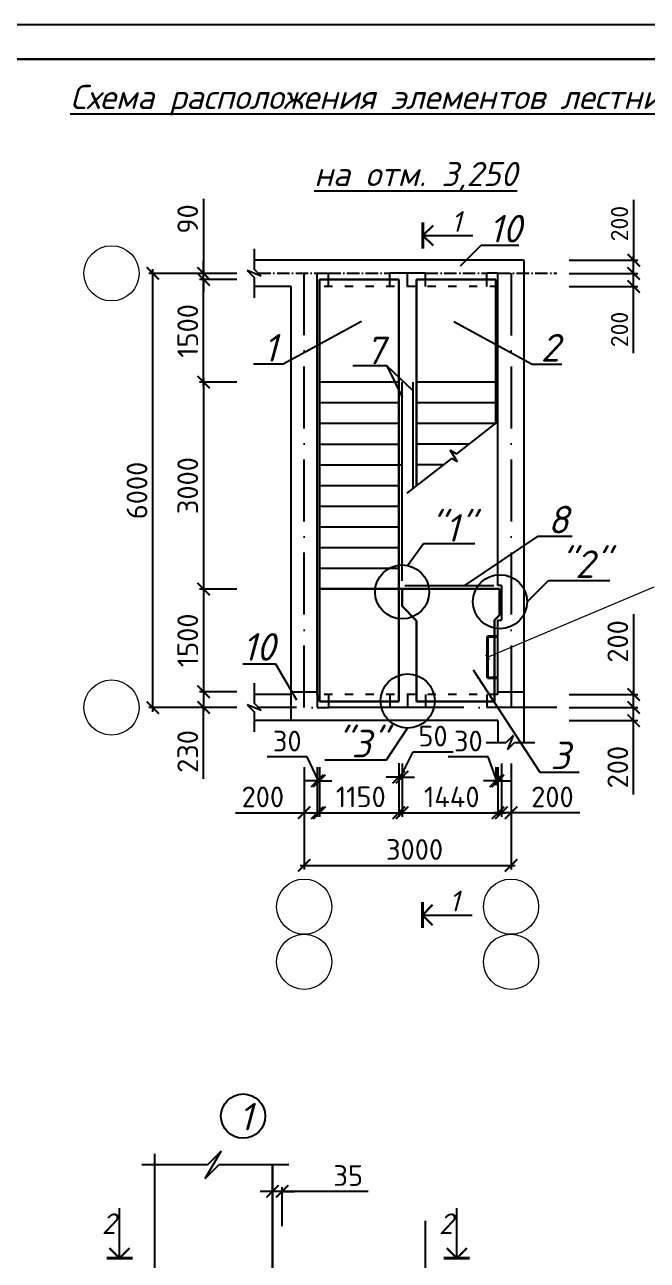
# Model space of a CAD drawing. Header units: millimetres. Extents: x 572274 to 2241483, y -888675 to -304135.
# Drawn here: x 1738023 to 1747051, y -633734 to -615807 of the extents above; entities that cross this region are included whole.
import ezdxf

# ---------------------------------------------------------------- set-up
doc = ezdxf.new("R2010")
doc.units = ezdxf.units.MM
doc.linetypes.add('ACAD_ISO03W100', pattern=[30, 12, -18])
doc.linetypes.add('ACAD_ISO10W100', pattern=[18, 12, -3, 0, -3])
doc.layers.add('Размер', color=150, linetype='Continuous', lineweight=5)
doc.styles.get("Standard").update_dxf_attribs({"font": 'isocpeur.ttf'})
doc.dimstyles.new('Copy(2) of ISO-25', dxfattribs={"dimtxt": 300, "dimasz": 180, "dimexe": 60, "dimexo": 0, "dimgap": 80, "dimtad": 1, "dimtxsty": 'Standard', "dimblk": 'ARCHTICK', "dimcen": 150, "dimdle": 60, "dimazin": 0, "dimtfac": 1, "dimtmove": 0, "dimatfit": 3, "dimfxl": 60, "dimarcsym": 0})

# ---------------------------------------------------------------- blocks, each defined once
blk = doc.blocks.new('_ArchTick')
at = {"color": 0, "linetype": 'ByBlock', "const_width": 0.15}
blk.add_lwpolyline([(-0.5, -0.5), (0.5, 0.5)], dxfattribs=at)
blk = doc.blocks.new('*D703')
at = {"layer": 'Defpoints', "color": 0, "lineweight": 25, "ltscale": 2.5, "transparency": 16777216}
for p in [(1745076, -626525), (1742076, -627241), (1745076, -628004)]:
    blk.add_point(p, dxfattribs=at)
at = {"layer": 'Размер', "color": 0, "lineweight": -2, "ltscale": 2.5, "transparency": 16777216}
for p, q in [((1745076, -626525), (1745076, -628064)), ((1742076, -627241), (1742076, -628064)), ((1742016, -628004), (1745136, -628004))]:
    blk.add_line(p, q, dxfattribs=at)
at = {"layer": 'Размер', "color": 0, "lineweight": -2, "ltscale": 2.5, "transparency": 16777216, "xscale": 180, "yscale": 180, "zscale": 180, "rotation": 180}
blk.add_blockref('_ArchTick', (1742076, -628004), dxfattribs=at)
at = {"layer": 'Размер', "color": 0, "lineweight": -2, "ltscale": 2.5, "transparency": 16777216, "xscale": 180, "yscale": 180, "zscale": 180}
blk.add_blockref('_ArchTick', (1745076, -628004), dxfattribs=at)
at = {"layer": 'Размер', "color": 0, "lineweight": 0, "ltscale": 2.5, "transparency": 16777216, "insert": (1743676, -627774), "char_height": 300, "attachment_point": 5}
blk.add_mtext('3000', dxfattribs=at)
blk = doc.blocks.new('*D704')
at = {"layer": 'Defpoints', "color": 0, "lineweight": 25, "ltscale": 2.5, "transparency": 16777216}
for p in [(1743496, -626525), (1744936, -626525), (1744936, -627241)]:
    blk.add_point(p, dxfattribs=at)
at = {"layer": 'Размер', "color": 0, "lineweight": -2, "ltscale": 2.5, "transparency": 16777216}
for p, q in [((1743496, -626525), (1743496, -627301)), ((1744936, -626525), (1744936, -627301)), ((1743436, -627241), (1744996, -627241))]:
    blk.add_line(p, q, dxfattribs=at)
at = {"layer": 'Размер', "color": 0, "lineweight": -2, "ltscale": 2.5, "transparency": 16777216, "xscale": 180, "yscale": 180, "zscale": 180, "rotation": 180}
blk.add_blockref('_ArchTick', (1743496, -627241), dxfattribs=at)
at = {"layer": 'Размер', "color": 0, "lineweight": -2, "ltscale": 2.5, "transparency": 16777216, "xscale": 180, "yscale": 180, "zscale": 180}
blk.add_blockref('_ArchTick', (1744936, -627241), dxfattribs=at)
at = {"layer": 'Размер', "color": 0, "lineweight": 0, "ltscale": 2.5, "transparency": 16777216, "insert": (1744216, -627011), "char_height": 300, "attachment_point": 5}
blk.add_mtext('1440', dxfattribs=at)
blk = doc.blocks.new('*D705')
at = {"layer": 'Defpoints', "color": 0, "lineweight": 25, "ltscale": 2.5, "transparency": 16777216}
for p in [(1745918, -619225), (1746854, -619225), (1745918, -619415)]:
    blk.add_point(p, dxfattribs=at)
at = {"layer": 'Размер', "color": 0, "lineweight": -2, "ltscale": 2.5, "transparency": 16777216}
for p, q in [((1746854, -618350), (1746854, -619225)), ((1746854, -619475), (1746854, -619165)), ((1745918, -619225), (1746914, -619225)), ((1745918, -619415), (1746914, -619415))]:
    blk.add_line(p, q, dxfattribs=at)
at = {"layer": 'Размер', "color": 0, "lineweight": -2, "ltscale": 2.5, "transparency": 16777216, "xscale": 180, "yscale": 180, "zscale": 180}
for p, rotation in [((1746854, -619225), 90), ((1746854, -619415), 270)]:
    blk.add_blockref('_ArchTick', p, dxfattribs=dict(at, rotation=rotation))
at = {"layer": 'Размер', "color": 0, "lineweight": 0, "ltscale": 2.5, "transparency": 16777216, "insert": (1746649, -618693), "char_height": 300, "attachment_point": 5, "rotation": 90}
blk.add_mtext('{\\H0.83333x;200}', dxfattribs=at)
blk = doc.blocks.new('*D706')
at = {"layer": 'Defpoints', "color": 0, "lineweight": 25, "ltscale": 2.5, "transparency": 16777216}
for p in [(1745918, -619415), (1746854, -619415), (1745918, -619605)]:
    blk.add_point(p, dxfattribs=at)
at = {"layer": 'Размер', "color": 0, "lineweight": -2, "ltscale": 2.5, "transparency": 16777216}
for p, q in [((1746854, -619665), (1746854, -619355)), ((1745918, -619415), (1746914, -619415)), ((1745918, -619605), (1746914, -619605)), ((1746854, -620572), (1746854, -619605))]:
    blk.add_line(p, q, dxfattribs=at)
at = {"layer": 'Размер', "color": 0, "lineweight": -2, "ltscale": 2.5, "transparency": 16777216, "xscale": 180, "yscale": 180, "zscale": 180}
for p, rotation in [((1746854, -619415), 90), ((1746854, -619605), 270)]:
    blk.add_blockref('_ArchTick', p, dxfattribs=dict(at, rotation=rotation))
at = {"layer": 'Размер', "color": 0, "lineweight": 0, "ltscale": 2.5, "transparency": 16777216, "insert": (1746649, -620229), "char_height": 300, "attachment_point": 5, "rotation": 90}
blk.add_mtext('{\\H0.83333x;200}', dxfattribs=at)
blk = doc.blocks.new('*D707')
at = {"layer": 'Defpoints', "color": 0, "lineweight": 25, "ltscale": 2.5, "transparency": 16777216}
for p in [(1745918, -625715), (1746854, -625715), (1745918, -625905)]:
    blk.add_point(p, dxfattribs=at)
at = {"layer": 'Размер', "color": 0, "lineweight": -2, "ltscale": 2.5, "transparency": 16777216}
for p, q in [((1745918, -625715), (1746914, -625715)), ((1746854, -625965), (1746854, -625655)), ((1745918, -625905), (1746914, -625905)), ((1746854, -626974), (1746854, -625905))]:
    blk.add_line(p, q, dxfattribs=at)
at = {"layer": 'Размер', "color": 0, "lineweight": -2, "ltscale": 2.5, "transparency": 16777216, "xscale": 180, "yscale": 180, "zscale": 180}
for p, rotation in [((1746854, -625715), 90), ((1746854, -625905), 270)]:
    blk.add_blockref('_ArchTick', p, dxfattribs=dict(at, rotation=rotation))
at = {"layer": 'Размер', "color": 0, "lineweight": 0, "ltscale": 2.5, "transparency": 16777216, "insert": (1746624, -626579), "char_height": 300, "attachment_point": 5, "rotation": 90}
blk.add_mtext('200', dxfattribs=at)
blk = doc.blocks.new('*D708')
at = {"layer": 'Defpoints', "color": 0, "lineweight": 25, "ltscale": 2.5, "transparency": 16777216}
for p in [(1745918, -625525), (1746854, -625525), (1745918, -625715)]:
    blk.add_point(p, dxfattribs=at)
at = {"layer": 'Размер', "color": 0, "lineweight": -2, "ltscale": 2.5, "transparency": 16777216}
for p, q in [((1746854, -624360), (1746854, -625525)), ((1746854, -625775), (1746854, -625465)), ((1745918, -625525), (1746914, -625525)), ((1745918, -625715), (1746914, -625715))]:
    blk.add_line(p, q, dxfattribs=at)
at = {"layer": 'Размер', "color": 0, "lineweight": -2, "ltscale": 2.5, "transparency": 16777216, "xscale": 180, "yscale": 180, "zscale": 180}
for p, rotation in [((1746854, -625525), 90), ((1746854, -625715), 270)]:
    blk.add_blockref('_ArchTick', p, dxfattribs=dict(at, rotation=rotation))
at = {"layer": 'Размер', "color": 0, "lineweight": 0, "ltscale": 2.5, "transparency": 16777216, "insert": (1746624, -624755), "char_height": 300, "attachment_point": 5, "rotation": 90}
blk.add_mtext('200', dxfattribs=at)
blk = doc.blocks.new('*D709')
at = {"layer": 'Defpoints', "color": 0, "lineweight": 25, "ltscale": 2.5, "transparency": 16777216}
for p in [(1741100, -625485), (1740617, -625715), (1741100, -625715)]:
    blk.add_point(p, dxfattribs=at)
at = {"layer": 'Размер', "color": 0, "lineweight": -2, "ltscale": 2.5, "transparency": 16777216}
for p, q in [((1740617, -625425), (1740617, -625775)), ((1741100, -625485), (1740557, -625485)), ((1741100, -625715), (1740557, -625715)), ((1740617, -626747), (1740617, -625715))]:
    blk.add_line(p, q, dxfattribs=at)
at = {"layer": 'Размер', "color": 0, "lineweight": -2, "ltscale": 2.5, "transparency": 16777216, "xscale": 180, "yscale": 180, "zscale": 180}
for p, rotation in [((1740617, -625485), 90), ((1740617, -625715), 270)]:
    blk.add_blockref('_ArchTick', p, dxfattribs=dict(at, rotation=rotation))
at = {"layer": 'Размер', "color": 0, "lineweight": 0, "ltscale": 2.5, "transparency": 16777216, "insert": (1740387, -626352), "char_height": 300, "attachment_point": 5, "rotation": 90}
blk.add_mtext('230', dxfattribs=at)
blk = doc.blocks.new('*D710')
at = {"layer": 'Defpoints', "color": 0, "lineweight": 25, "ltscale": 2.5, "transparency": 16777216}
for p in [(1740617, -619415), (1741100, -619415), (1741100, -619505)]:
    blk.add_point(p, dxfattribs=at)
at = {"layer": 'Размер', "color": 0, "lineweight": -2, "ltscale": 2.5, "transparency": 16777216}
for p, q in [((1740617, -618336), (1740617, -619415)), ((1740617, -619415), (1740617, -619235)), ((1741100, -619415), (1740557, -619415)), ((1741100, -619505), (1740557, -619505)), ((1740617, -619505), (1740617, -619415)), ((1740617, -619505), (1740617, -619415)), ((1740617, -619505), (1740617, -619685))]:
    blk.add_line(p, q, dxfattribs=at)
at = {"layer": 'Размер', "color": 0, "lineweight": -2, "ltscale": 2.5, "transparency": 16777216, "xscale": 180, "yscale": 180, "zscale": 180}
for p, rotation in [((1740617, -619415), 270), ((1740617, -619505), 90)]:
    blk.add_blockref('_ArchTick', p, dxfattribs=dict(at, rotation=rotation))
at = {"layer": 'Размер', "color": 0, "lineweight": 0, "ltscale": 2.5, "transparency": 16777216, "insert": (1740387, -618626), "char_height": 300, "attachment_point": 5, "rotation": 90}
blk.add_mtext('90', dxfattribs=at)
blk = doc.blocks.new('*D711')
at = {"layer": 'Defpoints', "color": 0, "lineweight": 25, "ltscale": 2.5, "transparency": 16777216}
for p in [(1739881, -619415), (1740617, -619415), (1740617, -625715)]:
    blk.add_point(p, dxfattribs=at)
at = {"layer": 'Размер', "color": 0, "lineweight": -2, "ltscale": 2.5, "transparency": 16777216}
for p, q in [((1739881, -625775), (1739881, -619355)), ((1740617, -619415), (1739821, -619415)), ((1740617, -625715), (1739821, -625715))]:
    blk.add_line(p, q, dxfattribs=at)
at = {"layer": 'Размер', "color": 0, "lineweight": -2, "ltscale": 2.5, "transparency": 16777216, "xscale": 180, "yscale": 180, "zscale": 180}
for p, rotation in [((1739881, -619415), 90), ((1739881, -625715), 270)]:
    blk.add_blockref('_ArchTick', p, dxfattribs=dict(at, rotation=rotation))
at = {"layer": 'Размер', "color": 0, "lineweight": 0, "ltscale": 2.5, "transparency": 16777216, "insert": (1739651, -622565), "char_height": 300, "attachment_point": 5, "rotation": 90}
blk.add_mtext('6000', dxfattribs=at)
blk = doc.blocks.new('*D712')
at = {"layer": 'Defpoints', "color": 0, "lineweight": 25, "ltscale": 2.5, "transparency": 16777216}
for p in [(1743446, -626525), (1743496, -626525), (1743496, -626725)]:
    blk.add_point(p, dxfattribs=at)
at = {"layer": 'Размер', "color": 0, "lineweight": -2, "ltscale": 2.5, "transparency": 16777216}
for p, q in [((1743471, -626725), (1743654, -626359)), ((1743654, -626359), (1744234, -626359)), ((1743446, -626525), (1743446, -626785)), ((1743496, -626525), (1743496, -626785)), ((1743446, -626725), (1743266, -626725)), ((1743446, -626725), (1743496, -626725)), ((1743446, -626725), (1743496, -626725)), ((1743496, -626725), (1743676, -626725))]:
    blk.add_line(p, q, dxfattribs=at)
at = {"layer": 'Размер', "color": 0, "lineweight": -2, "ltscale": 2.5, "transparency": 16777216, "xscale": 180, "yscale": 180, "zscale": 180}
blk.add_blockref('_ArchTick', (1743446, -626725), dxfattribs=at)
at = {"layer": 'Размер', "color": 0, "lineweight": -2, "ltscale": 2.5, "transparency": 16777216, "xscale": 180, "yscale": 180, "zscale": 180, "rotation": 180}
blk.add_blockref('_ArchTick', (1743496, -626725), dxfattribs=at)
at = {"layer": 'Размер', "color": 0, "lineweight": 0, "ltscale": 2.5, "transparency": 16777216, "insert": (1743944, -626129), "char_height": 300, "attachment_point": 5}
blk.add_mtext('50', dxfattribs=at)
blk = doc.blocks.new('*D713')
at = {"layer": 'Defpoints', "color": 0, "lineweight": 25, "ltscale": 2.5, "transparency": 16777216}
for p in [(1743446, -626524), (1742296, -626578), (1743446, -627240)]:
    blk.add_point(p, dxfattribs=at)
at = {"layer": 'Размер', "color": 0, "lineweight": -2, "ltscale": 2.5, "transparency": 16777216}
for p, q in [((1743446, -626524), (1743446, -627300)), ((1742296, -626578), (1742296, -627300)), ((1742236, -627240), (1743506, -627240))]:
    blk.add_line(p, q, dxfattribs=at)
at = {"layer": 'Размер', "color": 0, "lineweight": -2, "ltscale": 2.5, "transparency": 16777216, "xscale": 180, "yscale": 180, "zscale": 180, "rotation": 180}
blk.add_blockref('_ArchTick', (1742296, -627240), dxfattribs=at)
at = {"layer": 'Размер', "color": 0, "lineweight": -2, "ltscale": 2.5, "transparency": 16777216, "xscale": 180, "yscale": 180, "zscale": 180}
blk.add_blockref('_ArchTick', (1743446, -627240), dxfattribs=at)
at = {"layer": 'Размер', "color": 0, "lineweight": 0, "ltscale": 2.5, "transparency": 16777216, "insert": (1742896, -627010), "char_height": 300, "attachment_point": 5}
blk.add_mtext('1150', dxfattribs=at)
blk = doc.blocks.new('*D714')
at = {"layer": 'Defpoints', "color": 0, "lineweight": 25, "ltscale": 2.5, "transparency": 16777216}
for p in [(1742266, -626579), (1742296, -626579), (1742296, -626779)]:
    blk.add_point(p, dxfattribs=at)
at = {"layer": 'Размер', "color": 0, "lineweight": -2, "ltscale": 2.5, "transparency": 16777216}
for p, q in [((1742120, -626431), (1741540, -626431)), ((1742281, -626779), (1742120, -626431)), ((1742266, -626579), (1742266, -626839)), ((1742296, -626579), (1742296, -626839)), ((1742266, -626779), (1742086, -626779)), ((1742266, -626779), (1742296, -626779)), ((1742266, -626779), (1742296, -626779)), ((1742296, -626779), (1742476, -626779))]:
    blk.add_line(p, q, dxfattribs=at)
at = {"layer": 'Размер', "color": 0, "lineweight": -2, "ltscale": 2.5, "transparency": 16777216, "xscale": 180, "yscale": 180, "zscale": 180}
blk.add_blockref('_ArchTick', (1742266, -626779), dxfattribs=at)
at = {"layer": 'Размер', "color": 0, "lineweight": -2, "ltscale": 2.5, "transparency": 16777216, "xscale": 180, "yscale": 180, "zscale": 180, "rotation": 180}
blk.add_blockref('_ArchTick', (1742296, -626779), dxfattribs=at)
at = {"layer": 'Размер', "color": 0, "lineweight": 0, "ltscale": 2.5, "transparency": 16777216, "insert": (1741830, -626201), "char_height": 300, "attachment_point": 5}
blk.add_mtext('30', dxfattribs=at)
blk = doc.blocks.new('*D715')
at = {"layer": 'Defpoints', "color": 0, "lineweight": 25, "ltscale": 2.5, "transparency": 16777216}
for p in [(1742076, -626579), (1742266, -626579), (1742266, -627241)]:
    blk.add_point(p, dxfattribs=at)
at = {"layer": 'Размер', "color": 0, "lineweight": -2, "ltscale": 2.5, "transparency": 16777216}
for p, q in [((1742076, -626579), (1742076, -627301)), ((1742266, -626579), (1742266, -627301)), ((1741081, -627241), (1742076, -627241)), ((1742016, -627241), (1742326, -627241))]:
    blk.add_line(p, q, dxfattribs=at)
at = {"layer": 'Размер', "color": 0, "lineweight": -2, "ltscale": 2.5, "transparency": 16777216, "xscale": 180, "yscale": 180, "zscale": 180, "rotation": 180}
blk.add_blockref('_ArchTick', (1742076, -627241), dxfattribs=at)
at = {"layer": 'Размер', "color": 0, "lineweight": -2, "ltscale": 2.5, "transparency": 16777216, "xscale": 180, "yscale": 180, "zscale": 180}
blk.add_blockref('_ArchTick', (1742266, -627241), dxfattribs=at)
at = {"layer": 'Размер', "color": 0, "lineweight": 0, "ltscale": 2.5, "transparency": 16777216, "insert": (1741476, -627011), "char_height": 300, "attachment_point": 5}
blk.add_mtext('200', dxfattribs=at)
blk = doc.blocks.new('*D734')
at = {"layer": 'Defpoints', "color": 0, "lineweight": 25, "ltscale": 2.5, "transparency": 16777216}
for p in [(1740617, -619505), (1741100, -619505), (1741100, -620995)]:
    blk.add_point(p, dxfattribs=at)
at = {"layer": 'Размер', "color": 0, "lineweight": -2, "ltscale": 2.5, "transparency": 16777216}
for p, q in [((1741100, -619505), (1740557, -619505)), ((1740617, -621055), (1740617, -619445)), ((1741100, -620995), (1740557, -620995))]:
    blk.add_line(p, q, dxfattribs=at)
at = {"layer": 'Размер', "color": 0, "lineweight": -2, "ltscale": 2.5, "transparency": 16777216, "xscale": 180, "yscale": 180, "zscale": 180}
for p, rotation in [((1740617, -619505), 90), ((1740617, -620995), 270)]:
    blk.add_blockref('_ArchTick', p, dxfattribs=dict(at, rotation=rotation))
at = {"layer": 'Размер', "color": 0, "lineweight": 0, "ltscale": 2.5, "transparency": 16777216, "insert": (1740387, -620250), "char_height": 300, "attachment_point": 5, "rotation": 90}
blk.add_mtext('1500', dxfattribs=at)
blk = doc.blocks.new('*D735')
at = {"layer": 'Defpoints', "color": 0, "lineweight": 25, "ltscale": 2.5, "transparency": 16777216}
for p in [(1741100, -623995), (1740617, -625485), (1741100, -625485)]:
    blk.add_point(p, dxfattribs=at)
at = {"layer": 'Размер', "color": 0, "lineweight": -2, "ltscale": 2.5, "transparency": 16777216}
for p, q in [((1741100, -623995), (1740557, -623995)), ((1740617, -623935), (1740617, -625545)), ((1741100, -625485), (1740557, -625485))]:
    blk.add_line(p, q, dxfattribs=at)
at = {"layer": 'Размер', "color": 0, "lineweight": -2, "ltscale": 2.5, "transparency": 16777216, "xscale": 180, "yscale": 180, "zscale": 180}
for p, rotation in [((1740617, -623995), 90), ((1740617, -625485), 270)]:
    blk.add_blockref('_ArchTick', p, dxfattribs=dict(at, rotation=rotation))
at = {"layer": 'Размер', "color": 0, "lineweight": 0, "ltscale": 2.5, "transparency": 16777216, "insert": (1740387, -624740), "char_height": 300, "attachment_point": 5, "rotation": 90}
blk.add_mtext('1500', dxfattribs=at)
blk = doc.blocks.new('*D736')
at = {"layer": 'Defpoints', "color": 0, "lineweight": 25, "ltscale": 2.5, "transparency": 16777216}
for p in [(1741100, -620995), (1740617, -623995), (1741100, -623995)]:
    blk.add_point(p, dxfattribs=at)
at = {"layer": 'Размер', "color": 0, "lineweight": -2, "ltscale": 2.5, "transparency": 16777216}
for p, q in [((1740617, -620935), (1740617, -624055)), ((1741100, -620995), (1740557, -620995)), ((1741100, -623995), (1740557, -623995))]:
    blk.add_line(p, q, dxfattribs=at)
at = {"layer": 'Размер', "color": 0, "lineweight": -2, "ltscale": 2.5, "transparency": 16777216, "xscale": 180, "yscale": 180, "zscale": 180}
for p, rotation in [((1740617, -620995), 90), ((1740617, -623995), 270)]:
    blk.add_blockref('_ArchTick', p, dxfattribs=dict(at, rotation=rotation))
at = {"layer": 'Размер', "color": 0, "lineweight": 0, "ltscale": 2.5, "transparency": 16777216, "insert": (1740387, -622495), "char_height": 300, "attachment_point": 5, "rotation": 90}
blk.add_mtext('3000', dxfattribs=at)
blk = doc.blocks.new('*D716')
at = {"layer": 'Defpoints', "color": 0, "lineweight": 25, "ltscale": 2.5, "transparency": 16777216}
for p in [(1741617, -632735), (1741617, -633238), (1741757, -633238)]:
    blk.add_point(p, dxfattribs=at)
at = {"layer": 'Размер', "color": 0, "lineweight": -2, "ltscale": 2.5, "transparency": 16777216}
for p, q in [((1741617, -632735), (1741437, -632735)), ((1741617, -633238), (1741617, -632675)), ((1741757, -632735), (1741617, -632735)), ((1741757, -632735), (1741617, -632735)), ((1741757, -633238), (1741757, -632675)), ((1741757, -632735), (1741937, -632735)), ((1743004, -632735), (1741757, -632735))]:
    blk.add_line(p, q, dxfattribs=at)
at = {"layer": 'Размер', "color": 0, "lineweight": -2, "ltscale": 2.5, "transparency": 16777216, "xscale": 180, "yscale": 180, "zscale": 180}
blk.add_blockref('_ArchTick', (1741617, -632735), dxfattribs=at)
at = {"layer": 'Размер', "color": 0, "lineweight": -2, "ltscale": 2.5, "transparency": 16777216, "xscale": 180, "yscale": 180, "zscale": 180, "rotation": 180}
blk.add_blockref('_ArchTick', (1741757, -632735), dxfattribs=at)
at = {"layer": 'Размер', "color": 0, "lineweight": 0, "ltscale": 2.5, "transparency": 16777216, "insert": (1742714, -632505), "char_height": 300, "attachment_point": 5}
blk.add_mtext('35', dxfattribs=at)
blk = doc.blocks.new('*D779')
at = {"layer": 'Defpoints', "color": 0, "lineweight": 25, "ltscale": 2.5, "transparency": 16777216}
for p in [(1744856, -626579), (1744886, -626579), (1744856, -626779)]:
    blk.add_point(p, dxfattribs=at)
at = {"layer": 'Размер', "color": 0, "lineweight": -2, "ltscale": 2.5, "transparency": 16777216}
for p, q in [((1744746, -626431), (1744166, -626431)), ((1744871, -626779), (1744746, -626431)), ((1744856, -626579), (1744856, -626839)), ((1744886, -626579), (1744886, -626839)), ((1744856, -626779), (1744676, -626779)), ((1744886, -626779), (1744856, -626779)), ((1744886, -626779), (1744856, -626779)), ((1744886, -626779), (1745066, -626779))]:
    blk.add_line(p, q, dxfattribs=at)
at = {"layer": 'Размер', "color": 0, "lineweight": -2, "ltscale": 2.5, "transparency": 16777216, "xscale": 180, "yscale": 180, "zscale": 180}
blk.add_blockref('_ArchTick', (1744856, -626779), dxfattribs=at)
at = {"layer": 'Размер', "color": 0, "lineweight": -2, "ltscale": 2.5, "transparency": 16777216, "xscale": 180, "yscale": 180, "zscale": 180, "rotation": 180}
blk.add_blockref('_ArchTick', (1744886, -626779), dxfattribs=at)
at = {"layer": 'Размер', "color": 0, "lineweight": 0, "ltscale": 2.5, "transparency": 16777216, "insert": (1744456, -626201), "char_height": 300, "attachment_point": 5}
blk.add_mtext('30', dxfattribs=at)
blk = doc.blocks.new('*D780')
at = {"layer": 'Defpoints', "color": 0, "lineweight": 25, "ltscale": 2.5, "transparency": 16777216}
for p in [(1744886, -626579), (1745076, -626579), (1744886, -627241)]:
    blk.add_point(p, dxfattribs=at)
at = {"layer": 'Размер', "color": 0, "lineweight": -2, "ltscale": 2.5, "transparency": 16777216}
for p, q in [((1744886, -626579), (1744886, -627301)), ((1745076, -626579), (1745076, -627301)), ((1745136, -627241), (1744826, -627241)), ((1746071, -627241), (1745076, -627241))]:
    blk.add_line(p, q, dxfattribs=at)
at = {"layer": 'Размер', "color": 0, "lineweight": -2, "ltscale": 2.5, "transparency": 16777216, "xscale": 180, "yscale": 180, "zscale": 180, "rotation": 180}
blk.add_blockref('_ArchTick', (1744886, -627241), dxfattribs=at)
at = {"layer": 'Размер', "color": 0, "lineweight": -2, "ltscale": 2.5, "transparency": 16777216, "xscale": 180, "yscale": 180, "zscale": 180}
blk.add_blockref('_ArchTick', (1745076, -627241), dxfattribs=at)
at = {"layer": 'Размер', "color": 0, "lineweight": 0, "ltscale": 2.5, "transparency": 16777216, "insert": (1745676, -627011), "char_height": 300, "attachment_point": 5}
blk.add_mtext('200', dxfattribs=at)

msp = doc.modelspace()

# ---------------------------------------------------------------- linework, layer by layer
at = {"color": 1, "lineweight": 40}
for p, q in [((1743798.611, -619052.471), (1743798.611, -618679.333)), ((1743792.026, -628911.224), (1743792.026, -628538.086)), ((1739211.002, -633701.803), (1739584.141, -633701.803)), ((1744101.274, -633701.803), (1744474.412, -633701.803))]:
    msp.add_line(p, q, dxfattribs=at)
at = {"color": 1, "lineweight": 30}
for p, q in [((1743798.611, -618865.902), (1743944.07, -618720.443)), ((1743798.611, -618865.902), (1743944.07, -619011.361)), ((1743792.026, -628724.655), (1743937.484, -628579.196)), ((1743792.026, -628724.655), (1743937.484, -628870.114)), ((1739397.571, -633701.803), (1739252.113, -633556.344)), ((1739397.571, -633701.803), (1739543.03, -633556.344)), ((1744287.843, -633701.803), (1744142.384, -633556.344)), ((1744287.843, -633701.803), (1744433.302, -633556.344))]:
    msp.add_line(p, q, dxfattribs=at)
at = {"color": 1}
for p, q in [((1743798.611, -618865.902), (1744519.912, -618865.902)), ((1743792.026, -628724.655), (1744513.326, -628724.655)), ((1739397.571, -633701.803), (1739397.571, -632980.502)), ((1744287.843, -633701.803), (1744287.843, -632980.502))]:
    msp.add_line(p, q, dxfattribs=at)
at = {"color": 5}
for p, q in [((1744344.518, -619304.004), (1744642.775, -619005.747)), ((1744642.775, -619005.747), (1745189.964, -619005.747)), ((1741350.473, -619061.284), (1741350.473, -619352.63)), ((1741247.727, -619373.719), (1741350.473, -619476.465)), ((1741453.219, -619455.376), (1741247.727, -619373.719)), ((1741453.219, -619455.376), (1741350.473, -619352.63)), ((1741350.473, -619476.465), (1741350.473, -619767.811)), ((1742907.682, -620111.123), (1741771.046, -620733.008)), ((1744244.368, -620111.123), (1745381.005, -620733.008)), ((1741771.046, -620733.008), (1741342.169, -620733.008)), ((1743274.157, -620756.232), (1742780.429, -620756.232)), ((1743274.157, -620756.232), (1743496.025, -621210.656)), ((1743656.025, -621119.209), (1743274.157, -620756.232)), ((1745381.005, -620733.008), (1745809.881, -620733.008)), ((1744890.996, -621559.576), (1744282.221, -622035.422)), ((1744301.033, -622147.303), (1744190.922, -621980.2)), ((1744190.922, -621980.2), (1744282.221, -622035.422)), ((1744210.029, -622099.487), (1743565.988, -622602.898)), ((1744301.033, -622147.303), (1744210.029, -622099.487)), ((1744404.112, -623944.547), (1745469.744, -623229.655)), ((1745469.744, -623229.655), (1745962.323, -623229.655)), ((1743572.13, -623652.23), (1743805.22, -623335.58)), ((1743805.22, -623335.58), (1744550.958, -623335.58)), ((1745307.806, -624179.547), (1745617, -623870.353)), ((1745617, -623870.353), (1746510.387, -623870.353)), ((1741663.836, -625087.171), (1741183.989, -625087.171)), ((1741969.516, -625609.256), (1741663.836, -625087.171)), ((1744526.331, -625166.779), (1745491.221, -626650.588)), ((1741350.473, -625361.284), (1741350.473, -625652.63)), ((1741453.219, -625755.376), (1741247.727, -625673.719)), ((1741247.727, -625673.719), (1741350.473, -625776.465)), ((1741453.219, -625755.376), (1741350.473, -625652.63)), ((1741350.473, -625776.465), (1741350.473, -626067.811)), ((1743267.77, -626473.396), (1743576.025, -626011.72)), ((1745106.531, -626119.788), (1745003.785, -626222.534)), ((1745106.531, -626119.788), (1745024.873, -626325.28)), ((1744712.439, -626222.534), (1745003.785, -626222.534)), ((1745024.873, -626325.28), (1745127.62, -626222.534)), ((1745127.62, -626222.534), (1745418.965, -626222.534)), ((1742374.383, -626473.396), (1743267.77, -626473.396)), ((1745491.221, -626650.588), (1746063.503, -626650.588)), ((1739903.448, -632190.987), (1739903.448, -634248.137)), ((1740640.74, -632547.465), (1740871.896, -632149.889)), ((1740871.896, -632149.889), (1740673.108, -632348.677)), ((1740673.108, -632348.677), (1739721.854, -632348.677)), ((1740640.74, -632547.465), (1740839.528, -632348.677)), ((1741851.393, -632348.677), (1740839.528, -632348.677)), ((1743829.008, -633161.738), (1743829.008, -634832.949))]:
    msp.add_line(p, q, dxfattribs=at)
at = {"ltscale": 15}
for p, q in [((1745266.025, -619224.547), (1741350.473, -619224.547)), ((1745266.025, -626225.118), (1745266.025, -619224.547)), ((1742266.025, -619414.547), (1742426.025, -619414.547)), ((1742266.025, -619604.547), (1742266.025, -619414.547)), ((1742426.025, -619604.547), (1742426.025, -619414.547)), ((1743576.025, -619414.547), (1743316.025, -619414.547)), ((1743316.025, -619604.547), (1743316.025, -619414.547)), ((1743836.025, -619414.547), (1743576.025, -619414.547)), ((1743576.025, -619604.547), (1743576.025, -619414.547)), ((1743576.025, -619604.547), (1743576.025, -619414.547)), ((1743836.025, -619604.547), (1743836.025, -619414.547)), ((1744726.025, -619604.547), (1744726.025, -619414.547)), ((1744886.025, -619414.547), (1744726.025, -619414.547)), ((1744886.025, -619604.547), (1744886.025, -619414.547)), ((1741886.025, -619604.547), (1741350.473, -619604.547)), ((1741886.025, -625904.547), (1741886.025, -619604.547)), ((1742266.025, -625524.547), (1742266.025, -619604.547)), ((1744885.633, -623944.547), (1744886.025, -619604.547)), ((1743446.025, -620994.547), (1742296.025, -620994.547)), ((1743496.025, -623876.775), (1743496.025, -620994.547)), ((1743656.025, -622532.521), (1743656.025, -620994.547)), ((1744856.025, -620994.547), (1743706.025, -620994.547)), ((1743446.025, -621294.547), (1742296.025, -621294.547)), ((1744856.025, -621294.547), (1743706.025, -621294.547)), ((1743446.025, -621594.547), (1742296.025, -621594.547)), ((1744856.025, -621594.547), (1743706.025, -621594.547)), ((1742296.025, -621894.547), (1743446.025, -621894.547)), ((1744462.449, -621894.547), (1743706.025, -621894.547)), ((1742296.025, -622194.547), (1743496.025, -622194.547)), ((1744088.413, -622194.547), (1743706.025, -622194.547)), ((1742296.025, -622494.547), (1743446.025, -622494.547)), ((1742296.025, -622794.547), (1743446.025, -622794.547)), ((1742296.025, -623094.547), (1743446.025, -623094.547)), ((1742296.025, -623394.547), (1743446.025, -623394.547)), ((1742296.025, -623694.547), (1743446.025, -623694.547)), ((1743536.695, -623944.547), (1744828.151, -623944.547)), ((1744936.025, -623944.547), (1744885.633, -623944.547)), ((1744936.025, -623944.547), (1744936.025, -624444.547)), ((1744886.025, -625524.547), (1744886.025, -624444.547)), ((1744886.025, -624444.547), (1744936.025, -624444.547)), ((1741886.025, -625524.547), (1741350.473, -625524.547)), ((1741886.025, -625484.547), (1742266.025, -625484.547)), ((1742266.025, -625524.547), (1742266.025, -625714.547)), ((1742426.025, -625524.547), (1742426.025, -625714.547)), ((1743316.025, -625524.547), (1743316.025, -625714.547)), ((1743576.025, -625524.547), (1743576.025, -625714.547)), ((1743576.025, -625524.547), (1743576.025, -625714.547)), ((1743836.025, -625524.547), (1743836.025, -625714.547)), ((1744726.025, -625524.547), (1744726.025, -625714.547)), ((1744886.025, -625484.547), (1745266.025, -625484.547)), ((1742266.025, -625714.547), (1742426.025, -625714.547)), ((1743576.025, -625714.547), (1743316.025, -625714.547)), ((1743836.025, -625714.547), (1743576.025, -625714.547)), ((1744886.025, -625714.547), (1744726.025, -625714.547)), ((1744886.025, -625904.547), (1741350.473, -625904.547)), ((1744886.025, -625904.547), (1744886.025, -626222.534))]:
    msp.add_line(p, q, dxfattribs=at)
at = {"color": 1, "linetype": 'ACAD_ISO10W100', "ltscale": 15}
for p, q in [((1741412.391, -619414.547), (1742266.025, -619414.547)), ((1742426.025, -619414.547), (1743316.025, -619414.547)), ((1743836.025, -619414.547), (1744726.025, -619414.547)), ((1744886.025, -619414.547), (1745739.66, -619414.547))]:
    msp.add_line(p, q, dxfattribs=at)
at = {"color": 1, "linetype": 'ACAD_ISO10W100', "ltscale": 75}
for p, q in [((1742076.025, -625714.547), (1742076.025, -619414.547)), ((1745076.025, -619414.547), (1745076.025, -625714.547)), ((1743316.025, -625714.547), (1741412.391, -625714.547)), ((1745739.66, -625714.547), (1743836.025, -625714.547))]:
    msp.add_line(p, q, dxfattribs=at)
at = {"lineweight": 30}
for p, q in [((1742296.025, -619504.547), (1743446.025, -619504.547)), ((1742296.025, -625624.547), (1742296.025, -619504.547)), ((1743446.025, -625624.547), (1743446.025, -619504.547)), ((1743706.025, -619504.547), (1744856.025, -619504.547)), ((1743706.025, -619504.547), (1743706.025, -622493.438)), ((1744856.025, -621586.911), (1744856.025, -619504.547)), ((1742296.025, -623994.547), (1744906.025, -623994.547)), ((1743496.025, -623994.547), (1743496.025, -624244.547)), ((1744906.025, -624374.156), (1744906.025, -623994.547)), ((1743496.025, -624244.547), (1743706.025, -624454.547)), ((1744835.633, -624444.547), (1744906.025, -624374.156)), ((1743706.025, -625624.547), (1743706.025, -624454.547)), ((1744835.633, -624444.547), (1744835.633, -625624.547)), ((1742296.025, -625624.547), (1743446.025, -625624.547)), ((1743706.025, -625624.547), (1744835.633, -625624.547)), ((1741616.64, -632348.677), (1741616.64, -634456.916))]:
    msp.add_line(p, q, dxfattribs=at)
at = {"color": 5, "linetype": 'ACAD_ISO03W100', "ltscale": 10}
for p, q in [((1744886.025, -619604.547), (1742266.025, -619604.547)), ((1744886.025, -625524.547), (1742266.025, -625524.547))]:
    msp.add_line(p, q, dxfattribs=at)
at = {"color": 7, "lineweight": 5}
for p, q in [((1744736.025, -624984.547), (1747149.669, -623963.513)), ((1744765.405, -625013.927), (1744706.646, -624955.168))]:
    msp.add_line(p, q, dxfattribs=at)
at = {"color": 7, "lineweight": 40}
for p, q in [((1744736.025, -625284.547), (1744736.025, -624684.547)), ((1744886.025, -624684.547), (1744736.025, -624684.547)), ((1744886.025, -625284.547), (1744736.025, -625284.547))]:
    msp.add_line(p, q, dxfattribs=at)
at = {"lineweight": 25}
msp.add_lwpolyline([(1724981.068, -645507.415), (1796981.068, -645507.415), (1796981.068, -615807.415), (1724981.068, -615807.415)], close=True, dxfattribs=at)
at = {"color": 1, "lineweight": 30}
msp.add_lwpolyline([(1726981.068, -645007.415), (1796481.068, -645007.415), (1796481.068, -616307.415), (1726981.068, -616307.415)], close=True, dxfattribs=at)
at = {"color": 5}
for centre in [(1743496.025, -624036.947), (1744915.633, -624179.547), (1743576.025, -625619.547)]:
    msp.add_circle(centre, 392.172, dxfattribs=at)
msp.add_circle((1741189.59, -631642.358), 321.407)
at = {"layer": 'Размер', "lineweight": 0, "ltscale": 2.5}
for centre in [(1739281.39, -619414.547), (1739281.39, -625714.547), (1742076.025, -628603.753), (1745076.025, -628603.753), (1742076.025, -629403.753), (1745076.025, -629403.753)]:
    msp.add_circle(centre, 400, dxfattribs=at)

# ---------------------------------------------------------------- texts
for s, insert, char_height, width, attachment_point in [('{\\fISOCPEUR|b0|i1|c204|p34;\\LСхема расположения элементов лестницы}', (1738682.636, -616680.713), 350, 12419.82552, 1), ('{\\fISOCPEUR|b0|i1|c204|p34;\\Lна отм. 3,250}', (1742220.442, -617798.767), 350, 14651.03141, 1), ('{\\fISOCPEUR|b0|i1|c204|p34;10}', (1744752.957, -618566.884), 400, 959.7953, 1), ('{\\fISOCPEUR|b0|i1|c204|p34;1}', (1741683.695, -620294.145), 400, 959.7953, 3), ('{\\fISOCPEUR|b0|i1|c204|p34;7}', (1743241.627, -620334.13), 400, 959.7953, 3), ('{\\fISOCPEUR|b0|i1|c204|p34;2}', (1745506.272, -620294.145), 400, 959.7953, 1), ('{\\fISOCPEUR|b0|i1|c204|p34;"1"}', (1743888.16, -622908.322), 400, 959.7953, 1), ('{\\fISOCPEUR|b0|i1|c204|p34;8}', (1745609.213, -622787.954), 400, 959.7953, 1), ('{\\fISOCPEUR|b0|i1|c204|p34;"2"}', (1745775.684, -623434.685), 400, 959.7953, 1), ('{\\fISOCPEUR|b0|i1|c204|p34;10}', (1741653.703, -624635.058), 400, 959.7953, 3), ('{\\fISOCPEUR|b0|i1|c204|p34;"3"}', (1742533.066, -626037.728), 400, 959.7953, 1), ('{\\fISOCPEUR|b0|i1|c204|p34;3}', (1745646.789, -626208.887), 400, 959.7953, 1), ('{\\fISOCPEUR|b0|i1|c204|p34;1}', (1741126.886, -631450.547), 400, 959.7953, 1)]:
    msp.add_mtext(s, dxfattribs=dict(insert=insert, char_height=char_height, width=width, attachment_point=attachment_point))
at = {"color": 1, "char_height": 300, "width": 186.27725, "attachment_point": 7}
for s, insert in [('{\\fISOCPEUR|b0|i1|c204|p34;1}', (1744204.997, -618813.95)), ('{\\fISOCPEUR|b0|i1|c204|p34;1}', (1744176.038, -628672.703)), ('{\\fISOCPEUR|b0|i1|c204|p34;2}', (1739139.759, -633353.137)), ('{\\fISOCPEUR|b0|i1|c204|p34;2}', (1744030.031, -633353.137))]:
    msp.add_mtext(s, dxfattribs=dict(at, insert=insert))

# ---------------------------------------------------------------- dimensions: what is measured, and where the dimension line sits
at = {"layer": 'Размер', "lineweight": 0, "ltscale": 2.5}
for base, p1, p2, angle, picture, middle in [((1740617.112, -619414.547), (1741099.81, -619504.547), (1741099.81, -619414.547), 90, '*D710', (1740617.112, -618625.761)), ((1740617.112, -625714.547), (1741099.81, -625484.547), (1741099.81, -625714.547), 90, '*D709', (1740617.112, -626351.536)), ((1744856.025, -626779.269), (1744886.025, -626579.269), (1744856.025, -626578.969), 180, '*D779', (1744666.411, -626431.118))]:
    dim = msp.add_linear_dim(base=base, p1=p1, p2=p2, angle=angle, dimstyle='Copy(2) of ISO-25', override={"dimtmove": 1}, dxfattribs=at)
    dim.commit()
    dim.dimension.update_dxf_attribs({"geometry": picture, "text_midpoint": middle, "dimtype": 160})
for base, p1, p2, angle, text, picture, middle in [((1746853.601, -619224.547), (1745917.746, -619414.547), (1745917.746, -619224.547), 90, '{\\H0.83333x;200}', '*D705', (1746853.601, -618692.878)), ((1739881.39, -619414.547), (1740617.112, -625714.547), (1740617.112, -619414.547), 90, '6000', '*D711', (1739881.39, -622564.547)), ((1746853.601, -619414.547), (1745917.746, -619604.547), (1745917.746, -619414.547), 90, '{\\H0.83333x;200}', '*D706', (1746853.601, -620229.354)), ((1746853.601, -625524.547), (1745917.746, -625714.547), (1745917.746, -625524.547), 90, '200', '*D708', (1746853.601, -624755.307)), ((1746853.601, -625714.547), (1745917.746, -625904.547), (1745917.746, -625714.547), 90, '200', '*D707', (1746853.601, -626579.192)), ((1744886.025, -627240.555), (1745076.025, -626579.269), (1744886.025, -626579.269), 180, '200', '*D780', (1745675.982, -627240.555))]:
    dim = msp.add_linear_dim(base=base, p1=p1, p2=p2, angle=angle, text=text, dimstyle='Copy(2) of ISO-25', override={"dimtmove": 1}, dxfattribs=at)
    dim.commit()
    dim.dimension.update_dxf_attribs({"geometry": picture, "text_midpoint": middle, "dimtype": 160})
for base, p1, p2, picture, middle in [((1740617.112, -619504.547), (1741099.81, -620994.547), (1741099.81, -619504.547), '*D734', (1740387.112, -620249.547)), ((1740617.112, -625484.547), (1741099.81, -623994.547), (1741099.81, -625484.547), '*D735', (1740387.112, -624739.547))]:
    dim = msp.add_linear_dim(base=base, p1=p1, p2=p2, angle=90, text='1500', dimstyle='Copy(2) of ISO-25', override={"dimtmove": 1}, dxfattribs=at)
    dim.commit()
    dim.dimension.update_dxf_attribs({"geometry": picture, "text_midpoint": middle})
dim = msp.add_linear_dim(base=(1740617.112, -623994.547), p1=(1741099.81, -620994.547), p2=(1741099.81, -623994.547), angle=90, dimstyle='Copy(2) of ISO-25', override={"dimtmove": 1}, dxfattribs=at)
dim.commit()
dim.dimension.update_dxf_attribs({"geometry": '*D736', "text_midpoint": (1740387.112, -622494.547)})
for base, p1, p2, picture, middle in [((1742296.025, -626779.269), (1742266.025, -626579.269), (1742296.025, -626578.969), '*D714', (1742040.218, -626431.118)), ((1743496.025, -626725.088), (1743446.025, -626525.088), (1743496.025, -626525.088), '*D712', (1743734.121, -626359.245)), ((1745076.025, -628003.753), (1742076.025, -627240.555), (1745076.025, -626525.088), '*D703', (1743676.025, -628003.753))]:
    dim = msp.add_linear_dim(base=base, p1=p1, p2=p2, dimstyle='Copy(2) of ISO-25', override={"dimtmove": 1}, dxfattribs=at)
    dim.commit()
    dim.dimension.update_dxf_attribs({"geometry": picture, "text_midpoint": middle, "dimtype": 160})
for base, p1, p2, text, picture, middle in [((1743446.025, -627239.9), (1742296.025, -626578.315), (1743446.025, -626524.434), '1150', '*D713', (1742895.941, -627239.9)), ((1742266.025, -627240.555), (1742076.025, -626579.269), (1742266.025, -626579.269), '200', '*D715', (1741476.069, -627240.555)), ((1741616.64, -632735.028), (1741756.64, -633237.931), (1741616.64, -633237.931), '35', '*D716', (1742713.647, -632735.028))]:
    dim = msp.add_linear_dim(base=base, p1=p1, p2=p2, text=text, dimstyle='Copy(2) of ISO-25', override={"dimtmove": 1}, dxfattribs=at)
    dim.commit()
    dim.dimension.update_dxf_attribs({"geometry": picture, "text_midpoint": middle, "dimtype": 160})
dim = msp.add_linear_dim(base=(1744936.025, -627240.555), p1=(1743496.025, -626525.088), p2=(1744936.025, -626525.088), dimstyle='Copy(2) of ISO-25', override={"dimtmove": 1}, dxfattribs=at)
dim.commit()
dim.dimension.update_dxf_attribs({"geometry": '*D704', "text_midpoint": (1744216.025, -627010.555)})

doc.saveas('drawing.dxf')
